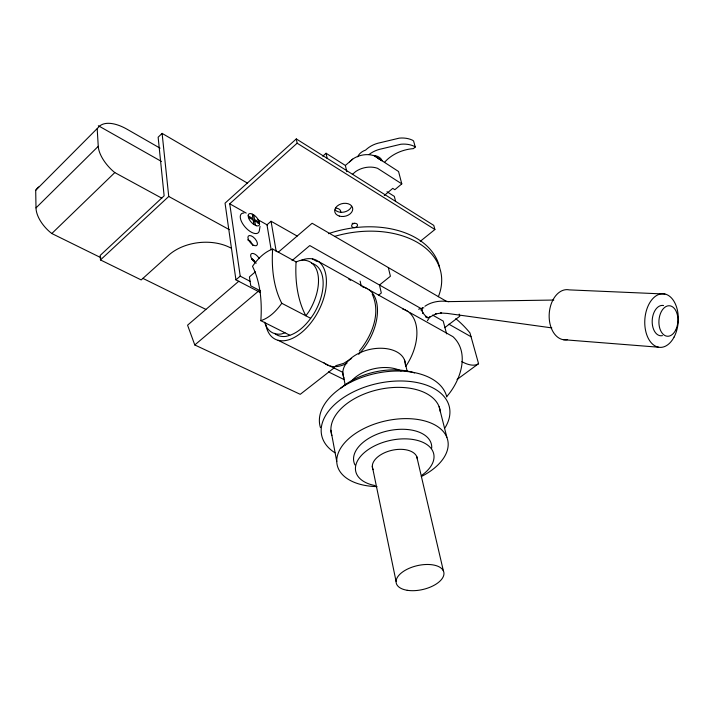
<?xml version="1.0" encoding="UTF-8"?>
<svg xmlns="http://www.w3.org/2000/svg" width="714" height="714" viewBox="0 0 714 714"><rect width="100%" height="100%" fill="white"/><g stroke="black" fill="none" stroke-linecap="round" stroke-linejoin="round"><path stroke-width="1.07" d="M260.03 226.374L259.334 230.649A12.7 5.998 48.2 0 1 245.134 227.061A12.7 5.998 48.2 0 1 243.947 213.04M421.992 308.573L422.01 310.411M427.436 320.711L429.935 316.757A5.873 2.499 52.3 0 1 427.07 317.007A5.873 2.499 52.3 0 1 423.09 312.893L422.447 311.661M100.826 257.656L51.819 233.523L49.525 231.666A27.784 15.164 43.3 0 1 36.003 207.899L35.7 190.335L99.969 125.762A42.26 20.67 44.8 0 1 127.244 129.35L160.052 148.164M272.65 249.025A152.18 87.974 -58.4 0 0 281.771 303.28C276.55 310.715 269.642 317.792 260.833 320.666A138.329 72.15 -64.7 0 0 252.497 266.349C257.558 259.057 264.198 252.167 272.65 249.025L296.078 261.931L299.568 260.628A40.082 22.669 -62 0 1 317.971 274.56A40.082 22.669 -62 0 1 308.939 311.554L305.869 315.811A149.797 88.857 -58.3 0 1 296.078 261.931M359.329 351.127C371.851 335.776 381.249 313.303 372.199 294.097M446.991 396.261C460.521 380.857 470.258 352.761 452.962 336.669L409.425 312.33M36.003 207.899L98.255 146.316L97.202 128.913M51.819 233.523L114.811 172.583L161.792 198.18M349.485 161.899L352.734 159.079A19.108 13.959 -13.2 0 1 372.44 155.25L374.475 155.866L379.393 159.097M247.597 183.212L162.105 133.393L158.142 137.213L164.131 195.815L100.21 255.407L100.469 259.932L141.202 279.933L168.665 255.201A43.527 29.604 -5.9 0 1 230.836 248.008M100.469 259.932L168.736 196.457L162.105 133.393M420.225 241.359L434.906 229.515L433.773 225.383L296.301 138.935L225.053 203.151L235.932 279.843L260.556 292.642M250.061 281.307L240.225 276.157L229.738 203.793L297.14 143.202L296.301 138.935M252.417 216.19L253.8 214.976L254.514 219.466L259.361 222.188L257.968 223.411M322.773 156.17L326.066 153.26L345.38 165.461L346.799 171.717M253.131 220.688L254.514 219.466M253.354 222.054L254.737 220.84L259.575 223.562M297.167 236.066L271.061 221.251L266.991 224.803L271.186 249.882M345.38 165.461L352.662 159.142M352.341 174.421L355.643 171.574A19.269 13.941 -13.2 0 1 375.51 167.701L377.519 168.299L401.795 183.882L394.851 189.701L392.762 188.371L384.275 195.511M235.932 279.843L240.225 276.157M238.869 281.164L187.568 325.182L194.788 344.96L300.246 394.324L334.223 367.79M255.344 271.838L249.418 276.916L250.757 285.841L260.556 290.937M278.219 252.265L312.116 223.259L446.884 301.594M357.705 156.812A12.129 8.925 -13.5 0 1 365.63 150.083A22.866 16.77 -14.2 0 1 380.348 142.657L399.296 138.132A22.875 16.77 -15 0 1 412.362 140.131L413.576 140.953L415.262 147.039L413.388 148.637A33.21 23.964 -15.4 0 0 384.471 162.435M292.044 260.574L309.778 245.562L421.974 309.073M194.788 344.96L258.566 291.053M378.75 295.06L381.321 293.008L379.473 285.011L390.406 276.247L388.327 267.554M422.456 313.384L423.09 312.893M444.706 327.69L459.789 316.222L459.2 314.098M457.031 379.491L478.567 363.685L469.973 332.911A48.24 20.474 53.2 0 0 455.782 318.703M425.383 316.775L427.427 317.926M430.149 316.927L436.549 313.571L435.683 313.937L441.555 312.973L440.431 312.973L447.366 313.428L551.806 327.896M351.663 358.428L343.586 363.399L335.678 365.72M424.901 306.27C431.908 301.486 440.583 300.353 448.829 301.647M285.011 332.804L281.486 333.965A40.082 22.669 -62 0 1 264.662 322.21M418.582 309.189L422.393 308.261M447.705 301.638L553.814 300.05M664.93 294.025L569.272 289.884A25.142 16.841 -86.3 0 0 549.173 314.829A25.142 16.841 -86.3 0 0 567.612 339.578M563.212 339.668L658.594 347.209M328.494 371.914L344.175 379.616M142.836 278.344L205.846 309.376M278.076 340.283L328.494 365.265M330.046 366.032L342.774 372.342M260.833 320.666L289.759 335.196M281.771 303.28L310.599 318.266M251.453 259.093L254.398 260.672M168.736 196.457L229.301 229.649M250.792 241.43L247.865 239.824A6.319 3.052 48.4 0 1 252.908 245.589M318.435 261.467L367.46 288.875M368.968 289.723L407.997 311.536M312.348 258.896L317.141 261.574M348.789 279.245L350.708 280.316M248.383 217.27L253.265 220.01L253.979 224.544M229.738 203.793L246.214 213.084M257.843 219.644L267.527 225.106M248.169 215.896L253.042 218.636L252.337 214.146M98.336 125.726L161.426 161.444M448.936 324.218L471.035 336.731M432.595 315.088L443.216 321.095L446.607 333.866M297.14 143.202L434.906 229.515M386.997 191.745L394.324 196.377L395.636 201.526M374.912 156.134L398.555 171.512L401.786 183.882M415.262 147.039L414.04 146.209A22.964 16.761 -15 0 0 400.938 144.228L381.901 148.78A22.964 16.761 -14.2 0 0 369.111 154.474M114.811 172.583L112.482 170.61A28.676 14.146 44.6 0 1 98.255 146.316M422.019 310.456L422.429 311.616M439.101 406.632L446.884 437.405M404.436 359.829L407.23 371.494M416.753 456.585L443.385 570.87M360.142 281.12L361.257 286.207M326.066 153.26L327.199 158.499M372.297 466.349L396.091 581.464M342.827 373.145L345.192 384.935M330.903 430.23L336.758 461.547M271.061 221.251L276.229 251.631M254.737 220.84L255.46 225.365M478.567 363.685A43.947 18.403 52.8 0 1 461.833 361.641M35.7 190.335A40.957 22.161 43.6 0 1 38.681 186.979M351.52 206.444A9.103 6.48 -11.9 0 1 344.112 212.049A9.103 6.48 -11.9 0 1 335.098 209.871M251.855 258.53A6.381 3.124 48.7 0 1 255.068 262.19M256.201 263.198A6.399 3.106 48.7 0 1 250.9 256.906A6.399 3.106 48.7 0 1 253.167 253.488A6.399 3.106 48.7 0 1 259.244 258.584M354.421 223.232A2.99 2.097 -12.3 0 1 352.172 223.277M423.866 307.877A5.873 2.499 52.3 0 0 421.983 308.537L421.349 309.028L421.376 310.902L421.483 308.939A5.873 2.731 55 0 1 422.617 308.109M662.449 335.634A15.217 9.487 -86.2 0 1 652.194 320.702A15.217 9.487 -86.2 0 1 663.556 305.53M402.669 309.028A41.974 26.239 -62.2 0 1 405.659 366.496M362.766 287.046A43.09 25.874 -62.1 0 1 377.403 313.384A43.09 25.874 -62.1 0 1 358.669 354.322M346.933 363.301A43.09 25.874 -62.1 0 1 324.067 362.882M311.581 263.243A39.966 22.714 -62.1 0 1 313.66 314.035C307.154 324.004 298.336 333.715 286.225 336.339A39.966 22.714 -62.1 0 1 274.587 333.331M300.362 260.583A44.536 25.311 -62.1 0 1 326.387 283.137A44.536 25.311 -62.1 0 1 297.783 335.339A44.536 25.311 -62.1 0 1 265.679 323.888M334.661 236.37A86.581 57.477 -12 0 1 417.449 242.448A86.581 57.477 -12 0 1 438.342 296.738M328.422 233.683A86.349 57.539 -12 0 1 439.619 267.527M344.023 378.152A31.719 19.697 -12.5 0 1 370.048 349.387A31.719 19.697 -12.5 0 1 405.347 364.881M350.779 381.847A32.085 19.573 -12.5 0 1 401.072 370.95M320.47 427.624A65.028 38.77 -12.6 0 1 372.967 374.056A65.028 38.77 -12.6 0 1 446.786 396.975M377.019 486.618A56.647 32.442 -12.7 0 1 344.389 443.108A56.647 32.442 -12.7 0 1 431.613 423.331A56.647 32.442 -12.7 0 1 421.296 476.568M354.974 464.948A39.752 22.759 -12.7 0 1 387.997 430.845A39.752 22.759 -12.7 0 1 431.72 448.097M331.84 435.54A55.647 32.862 -12.6 0 1 378.956 389.478A55.647 32.862 -12.6 0 1 440.351 411.853M373.056 469.66A22.919 12.995 -12.7 0 1 391.459 450.409A22.919 12.995 -12.7 0 1 417.36 459.057M334.964 452.783A65.402 38.618 -12.6 0 1 337.767 401.812A65.402 38.618 -12.6 0 1 420.028 383.204A65.402 38.618 -12.6 0 1 444.947 427.9M340.399 388.452A55.094 33.076 -12.6 0 1 414.575 372.94M375.118 485.565A39.966 22.669 -12.7 0 1 362.703 454.095A39.966 22.669 -12.7 0 1 420.492 441.359A39.966 22.669 -12.7 0 1 421.804 475.274M335.455 208.149A6.042 4.293 -11.5 0 1 340.774 212.397M373.377 155.393A12.174 8.916 -13.5 0 1 382.133 160.686M377.742 158.285A12.192 8.916 -13.5 0 1 381.374 160.721M256.183 225.686L253.229 224.035A7.649 3.588 48.2 0 1 248.588 218.011L248.16 215.262A7.649 3.588 48.2 0 1 251.614 213.816L254.55 215.476A7.649 3.588 48.2 0 1 259.146 221.456L259.593 224.187A7.649 3.588 48.2 0 1 256.183 225.686M339.284 216.065A9.121 6.48 -11.9 0 0 352.752 208.925A9.121 6.48 -11.9 0 0 339.132 204.739A9.121 6.48 -11.9 0 0 339.284 216.065M353.1 227.463A2.999 2.097 -12.3 0 0 357.527 225.124A2.999 2.097 -12.3 0 0 353.064 223.785A2.999 2.097 -12.3 0 0 353.1 227.463M248.293 239.315A6.337 3.034 48.4 0 0 256.504 245.625A6.337 3.034 48.4 0 0 253.193 237.012A6.337 3.034 48.4 0 0 248.293 239.315M674.096 337.035A26.855 16.734 -86.2 0 0 664.93 294.016A26.855 16.734 -86.2 0 0 645.608 330.671A26.855 16.734 -86.2 0 0 674.096 337.035M675.551 330.296A15.289 9.478 -86.1 0 0 670.276 305.869A15.289 9.478 -86.1 0 0 659.397 326.842A15.289 9.478 -86.1 0 0 675.551 330.296M407.221 590.291A24.401 12.236 -12.9 0 0 443.947 574.02A24.401 12.236 -12.9 0 0 408.917 568.415A24.401 12.236 -12.9 0 0 407.221 590.291"/></g></svg>
